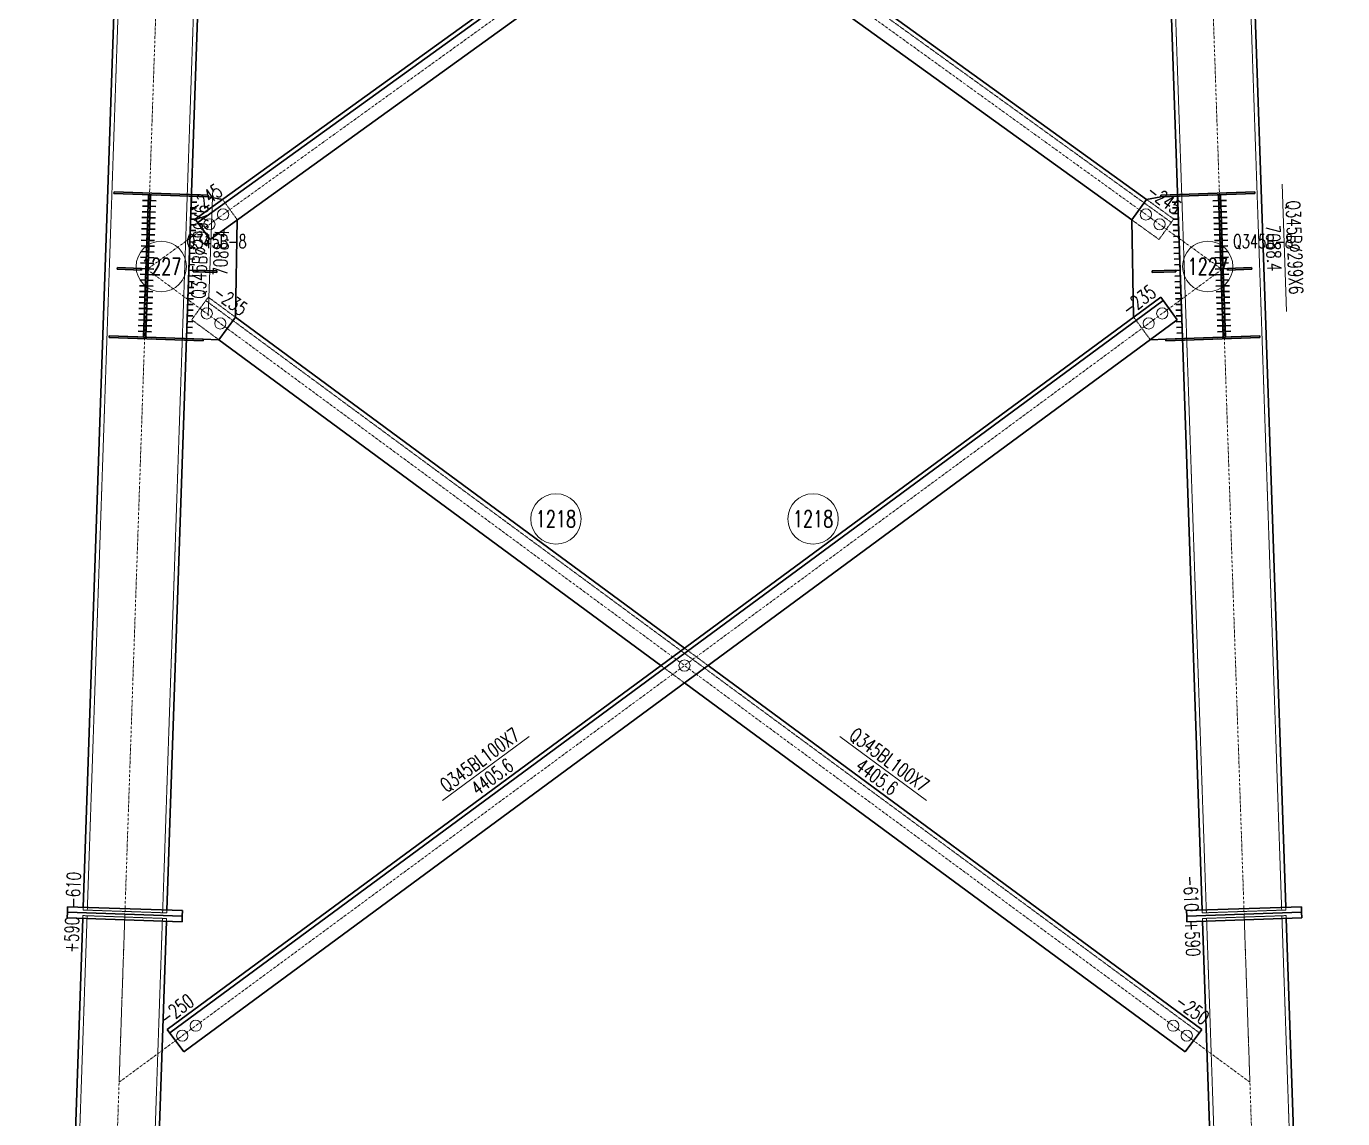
# Model space of a CAD drawing. Extents: x 4047 to 43290, y -150151 to -101862.
# Drawn here: x 38516 to 43215, y -144979 to -141079 of the extents above; entities that cross this region are included whole.
import ezdxf
from ezdxf.enums import TextEntityAlignment as Align

# ---------------------------------------------------------------- set-up
doc = ezdxf.new("R2010")
doc.units = 0
doc.header["$MEASUREMENT"] = 0
doc.linetypes.add('Dash', pattern=[2.75, 2, -0.75])
doc.linetypes.add('DashDot', pattern=[15.6, 9, -3, 0.6, -3])
doc.layers.get('0').update_dxf_attribs({"linetype": 'CONTINUOUS', "lineweight": 25})
doc.styles.get("Standard").update_dxf_attribs({"font": 'simplex.shx', "width": 0.7, "height": 3, "bigfont": 'gbhzfs.shx'})

# ---------------------------------------------------------------- blocks, each defined once
blk = doc.blocks.new('M20X45S')
at = {"color": 3, "linetype": 'Continuous', "lineweight": 13}
blk.add_circle((0, 0), 1, dxfattribs=at)

msp = doc.modelspace()

# ---------------------------------------------------------------- linework, layer by layer
at = {"color": 1, "linetype": 'Dash', "lineweight": 20}
for p, q in [((38976.6849, -137149.91758), (38733.74291, -144234.10798)), ((42754.10386, -137149.91758), (42997.04584, -144234.10798)), ((39245.52686, -137159.13712), (39002.58487, -144243.32753)), ((42485.2619, -137159.13712), (42728.20388, -144243.32753)), ((39243.48962, -139355.30354), (42602.88582, -141778.97737)), ((39105.30132, -141685.77244), (39165.05478, -141687.82159)), ((39216.44292, -141696.60289), (39269.10055, -141769.59038)), ((42514.34584, -141696.60289), (42611.6621, -141766.81279)), ((42625.48744, -141685.77244), (42565.74518, -141687.82121)), ((42559.00446, -141839.80028), (42461.6882, -141769.59038)), ((42611.6621, -141766.81279), (42559.00446, -141839.80028)), ((39111.21961, -141949.29051), (39111.01397, -141955.28698)), ((39111.01397, -141955.28698), (39195.98548, -141958.20095)), ((39196.19112, -141952.20448), (39111.21961, -141949.29051)), ((39195.98548, -141958.20095), (39196.19112, -141952.20448)), ((42534.59764, -141952.20448), (42619.56914, -141949.29051)), ((42534.80328, -141958.20095), (42534.59764, -141952.20448)), ((42619.77478, -141955.28698), (42534.80328, -141958.20095)), ((42619.56914, -141949.29051), (42619.77478, -141955.28698)), ((39106.26605, -142126.33059), (39165.59831, -142045.83411)), ((39156.69847, -142057.90858), (42703.05674, -144671.85495)), ((39165.59831, -142045.83411), (39262.1955, -142117.03388)), ((39202.86324, -142197.53035), (39106.26605, -142126.33059)), ((42468.59325, -142117.03388), (42527.92552, -142197.53035)), ((39147.64, -142195.63655), (39087.88654, -142193.58739)), ((42583.15996, -142195.63617), (42642.90221, -142193.58739)), ((40865.39438, -143298.71817), (40949.66556, -143360.8327)), ((40865.39438, -143422.94722), (40781.1232, -143360.8327)), ((38718.75173, -144233.59388), (38719.09446, -144223.59976)), ((39017.57606, -144243.84163), (38718.75173, -144233.59388)), ((39017.9188, -144233.8475), (39017.57606, -144243.84163)), ((42713.21269, -144243.84163), (42712.86996, -144233.8475)), ((43012.03703, -144233.59388), (42713.21269, -144243.84163)), ((43011.6943, -144223.59976), (43012.03703, -144233.59388)), ((38733.05745, -144254.09623), (38531.24791, -150138.86417)), ((38717.72352, -144263.57626), (38718.06626, -144253.58213)), ((38718.06626, -144253.58213), (39016.89059, -144263.82988)), ((39001.89941, -144263.31578), (38800.24795, -150143.47395)), ((39016.89059, -144263.82988), (39016.54786, -144273.824)), ((42713.89816, -144263.82988), (43012.7225, -144253.58213)), ((42714.2409, -144273.824), (42713.89816, -144263.82988)), ((42728.88935, -144263.31578), (42930.5408, -150143.47395)), ((42997.73131, -144254.09623), (43199.54085, -150138.86417)), ((43012.7225, -144253.58213), (43013.06523, -144263.57626))]:
    msp.add_line(p, q, dxfattribs=at)
at = {"color": 2, "linetype": 'DashDot', "lineweight": 15}
for p, q in [((39111.10588, -137154.52735), (38847.25712, -144848.35938)), ((42619.68288, -137154.52735), (42883.53163, -144848.35938)), ((42691.37526, -139245.06319), (38946.76732, -141946.65232)), ((39039.4135, -139245.06319), (42784.02144, -141946.65232)), ((42784.02329, -141946.65153), (38847.25712, -144848.35938)), ((38946.76547, -141946.65153), (42883.53163, -144848.35938)), ((38867.47843, -144258.70601), (38665.39438, -150151.47865)), ((42863.31033, -144258.70601), (43065.39438, -150151.47865))]:
    msp.add_line(p, q, dxfattribs=at)
at = {"color": 7, "linetype": 'Continuous', "lineweight": 30}
for p, q in [((42487.29914, -139355.30354), (39127.90293, -141778.97737)), ((38951.01919, -141700.81804), (38931.03096, -141700.13258)), ((38951.71579, -141680.50544), (38931.72755, -141679.81998)), ((38959.01449, -141701.09223), (38979.00272, -141701.7777)), ((38959.71108, -141680.77963), (38979.69932, -141681.4651)), ((39104.60473, -141706.08503), (39124.59298, -141706.7705)), ((39105.30132, -141685.77244), (39125.28957, -141686.4579)), ((42625.48744, -141685.77244), (42605.49919, -141686.4579)), ((42626.18403, -141706.08503), (42606.19578, -141706.7705)), ((42771.07768, -141680.77963), (42751.08944, -141681.4651)), ((42771.77427, -141701.09223), (42751.78603, -141701.7777)), ((42779.07297, -141680.50544), (42799.06121, -141679.81998)), ((42779.76956, -141700.81804), (42799.7578, -141700.13258)), ((38949.62601, -141741.44324), (38929.63778, -141740.75777)), ((38950.3226, -141721.13064), (38930.33437, -141720.44517)), ((38957.62131, -141741.71743), (38977.60954, -141742.40289)), ((38958.3179, -141721.40483), (38978.30613, -141722.0903)), ((39103.21154, -141746.71023), (39123.19979, -141747.3957)), ((39103.90813, -141726.39763), (39123.89638, -141727.0831)), ((42626.88062, -141726.39763), (42606.89237, -141727.0831)), ((42627.57721, -141746.71023), (42607.58896, -141747.3957)), ((42772.47086, -141721.40483), (42752.48262, -141722.0903)), ((42773.16745, -141741.71743), (42753.17921, -141742.40289)), ((42780.46615, -141721.13064), (42800.45439, -141720.44517)), ((42781.16274, -141741.44324), (42801.15098, -141740.75777)), ((38947.53624, -141802.38103), (38927.548, -141801.69557)), ((38948.23283, -141782.06844), (38928.24459, -141781.38297)), ((38948.92942, -141761.75584), (38928.94119, -141761.07037)), ((38955.53153, -141802.65522), (38975.51977, -141803.34069)), ((38956.22812, -141782.34262), (38976.21636, -141783.02809)), ((38956.92472, -141762.03002), (38976.91295, -141762.71549)), ((39101.81836, -141787.33543), (39121.80661, -141788.0209)), ((39102.51495, -141767.02283), (39122.5032, -141767.7083)), ((42628.2738, -141767.02283), (42608.28555, -141767.7083)), ((42628.9704, -141787.33543), (42608.98215, -141788.0209)), ((42773.86404, -141762.03002), (42753.8758, -141762.71549)), ((42774.56063, -141782.34262), (42754.5724, -141783.02809)), ((42775.25722, -141802.65522), (42755.26899, -141803.34069)), ((42781.85934, -141761.75584), (42801.84757, -141761.07037)), ((42782.55593, -141782.06844), (42802.54416, -141781.38297)), ((42783.25252, -141802.38103), (42803.24075, -141801.69557)), ((38946.14306, -141843.00623), (38926.15482, -141842.32076)), ((38946.83965, -141822.69363), (38926.85141, -141822.00816)), ((38954.13835, -141843.28042), (38974.12659, -141843.96588)), ((38954.83494, -141822.96782), (38974.82318, -141823.65329)), ((39099.72859, -141848.27322), (39119.71684, -141848.95869)), ((39100.42518, -141827.96062), (39120.41343, -141828.64609)), ((39101.12177, -141807.64803), (39121.11002, -141808.33349)), ((42629.66699, -141807.64803), (42609.67874, -141808.33349)), ((42630.36358, -141827.96062), (42610.37533, -141828.64609)), ((42631.06017, -141848.27322), (42611.07192, -141848.95869)), ((42775.95381, -141822.96782), (42755.96558, -141823.65329)), ((42776.6504, -141843.28042), (42756.66217, -141843.96588)), ((42783.94911, -141822.69363), (42803.93734, -141822.00816)), ((42784.6457, -141843.00623), (42804.63394, -141842.32076)), ((38944.74988, -141883.63143), (38924.76164, -141882.94596)), ((38945.44647, -141863.31883), (38925.45823, -141862.63336)), ((38952.74517, -141883.90561), (38972.73341, -141884.59108)), ((38953.44176, -141863.59302), (38973.43, -141864.27848)), ((39098.33541, -141888.89842), (39118.32366, -141889.58389)), ((39099.032, -141868.58582), (39119.02025, -141869.27129)), ((42631.75676, -141868.58582), (42611.76851, -141869.27129)), ((42632.45335, -141888.89842), (42612.4651, -141889.58389)), ((42777.347, -141863.59302), (42757.35876, -141864.27848)), ((42778.04359, -141883.90561), (42758.05535, -141884.59108)), ((42785.34229, -141863.31883), (42805.33053, -141862.63336)), ((42786.03888, -141883.63143), (42806.02712, -141882.94596)), ((38942.6601, -141944.56922), (38922.67187, -141943.88375)), ((38943.35669, -141924.25662), (38923.36846, -141923.57116)), ((38944.05328, -141903.94403), (38924.06505, -141903.25856)), ((38950.6554, -141944.84341), (38970.64363, -141945.52888)), ((38951.35199, -141924.53081), (38971.34022, -141925.21628)), ((38952.04858, -141904.21821), (38972.03682, -141904.90368)), ((39096.94222, -141929.52362), (39116.93047, -141930.20908)), ((39097.63882, -141909.21102), (39117.62707, -141909.89648)), ((42633.14994, -141909.21102), (42613.16169, -141909.89648)), ((42633.84653, -141929.52362), (42613.85828, -141930.20908)), ((42778.74018, -141904.21821), (42758.75194, -141904.90368)), ((42779.43677, -141924.53081), (42759.44853, -141925.21628)), ((42780.13336, -141944.84341), (42760.14512, -141945.52888)), ((42786.73547, -141903.94403), (42806.72371, -141903.25856)), ((42787.43206, -141924.25662), (42807.4203, -141923.57116)), ((42788.12865, -141944.56922), (42808.11689, -141943.88375)), ((38941.26692, -141985.19442), (38921.27868, -141984.50895)), ((38941.96351, -141964.88182), (38921.97528, -141964.19635)), ((38949.26222, -141985.46861), (38969.25045, -141986.15407)), ((38949.95881, -141965.15601), (38969.94704, -141965.84147)), ((39094.85245, -141990.46141), (39114.8407, -141991.14688)), ((39095.54904, -141970.14881), (39115.53729, -141970.83428)), ((39096.24563, -141949.83621), (39116.23388, -141950.52168)), ((42634.54312, -141949.83621), (42614.55487, -141950.52168)), ((42635.23971, -141970.14881), (42615.25146, -141970.83428)), ((42635.9363, -141990.46141), (42615.94805, -141991.14688)), ((42780.82995, -141965.15601), (42760.84171, -141965.84147)), ((42781.52654, -141985.46861), (42761.53831, -141986.15407)), ((42788.82524, -141964.88182), (42808.81348, -141964.19635)), ((42789.52184, -141985.19442), (42809.51007, -141984.50895)), ((38939.87374, -142025.81961), (38919.8855, -142025.13415)), ((38940.57033, -142005.50702), (38920.58209, -142004.82155)), ((38947.86903, -142026.0938), (38967.85727, -142026.77927)), ((38948.56562, -142005.7812), (38968.55386, -142006.46667)), ((39093.45927, -142031.08661), (39113.44752, -142031.77207)), ((39094.15586, -142010.77401), (39114.14411, -142011.45948)), ((42636.6329, -142010.77401), (42616.64465, -142011.45948)), ((42637.32949, -142031.08661), (42617.34124, -142031.77207)), ((42782.22313, -142005.7812), (42762.2349, -142006.46667)), ((42782.91972, -142026.0938), (42762.93149, -142026.77927)), ((42790.21843, -142005.50702), (42810.20666, -142004.82155)), ((42790.91502, -142025.81961), (42810.90325, -142025.13415)), ((38937.78397, -142086.75741), (38917.79573, -142086.07194)), ((38938.48056, -142066.44481), (38918.49232, -142065.75934)), ((38939.17715, -142046.13221), (38919.18891, -142045.44675)), ((38946.47585, -142066.719), (38966.46409, -142067.40447)), ((38947.17244, -142046.4064), (38967.16068, -142047.09187)), ((42574.09028, -142057.90858), (39027.73202, -144671.85495)), ((39092.06609, -142071.7118), (39112.05434, -142072.39727)), ((39092.76268, -142051.3992), (39112.75093, -142052.08467)), ((42638.02608, -142051.3992), (42618.03783, -142052.08467)), ((42638.72267, -142071.7118), (42618.73442, -142072.39727)), ((42783.61631, -142046.4064), (42763.62808, -142047.09187)), ((42784.31291, -142066.719), (42764.32467, -142067.40447)), ((42791.61161, -142046.13221), (42811.59984, -142045.44675)), ((42792.3082, -142066.44481), (42812.29644, -142065.75934)), ((42793.00479, -142086.75741), (42812.99303, -142086.07194)), ((38936.39078, -142127.38261), (38916.40255, -142126.69714)), ((38937.08738, -142107.07001), (38917.09914, -142106.38454)), ((38944.38608, -142127.65679), (38964.37431, -142128.34226)), ((38945.08267, -142107.34419), (38965.07091, -142108.02966)), ((38945.77926, -142087.0316), (38965.7675, -142087.71706)), ((39089.97632, -142132.6496), (39109.96457, -142133.33507)), ((39090.67291, -142112.337), (39110.66116, -142113.02247)), ((39091.3695, -142092.0244), (39111.35775, -142092.70987)), ((42639.41926, -142092.0244), (42619.43101, -142092.70987)), ((42640.11585, -142112.337), (42620.1276, -142113.02247)), ((42640.81244, -142132.6496), (42620.82419, -142133.33507)), ((42785.0095, -142087.0316), (42765.02126, -142087.71706)), ((42785.70609, -142107.34419), (42765.71785, -142108.02966)), ((42786.40268, -142127.65679), (42766.41444, -142128.34226)), ((42793.70138, -142107.07001), (42813.68962, -142106.38454)), ((42794.39797, -142127.38261), (42814.38621, -142126.69714)), ((38934.9976, -142168.0078), (38915.00937, -142167.32233)), ((38935.69419, -142147.6952), (38915.70596, -142147.00974)), ((38942.9929, -142168.28199), (38962.98113, -142168.96746)), ((38943.68949, -142147.96939), (38963.67772, -142148.65486)), ((39088.58313, -142173.27479), (39108.57138, -142173.96026)), ((39089.27972, -142152.9622), (39109.26797, -142153.64766)), ((42641.50903, -142152.9622), (42621.52078, -142153.64766)), ((42642.20562, -142173.27479), (42622.21737, -142173.96026)), ((42787.09927, -142147.96939), (42767.11103, -142148.65486)), ((42787.79586, -142168.28199), (42767.80762, -142168.96746)), ((42795.09456, -142147.6952), (42815.0828, -142147.00974)), ((42795.79115, -142168.0078), (42815.77939, -142167.32233)), ((38934.30101, -142188.3204), (38914.31278, -142187.63493)), ((38942.29631, -142188.59459), (38962.28454, -142189.28006)), ((39087.88654, -142193.58739), (39107.87479, -142194.27286)), ((42642.90221, -142193.58739), (42622.91396, -142194.27286)), ((42788.49245, -142188.59459), (42768.50421, -142189.28006)), ((42796.48775, -142188.3204), (42816.47598, -142187.63493))]:
    msp.add_line(p, q, dxfattribs=at)
at = {"color": 7, "linetype": 'Continuous', "lineweight": 13}
for p, q in [((39181.30986, -141657.64899), (39165.71546, -142112.38167)), ((42998.21511, -141642.26024), (43013.8095, -142096.99292)), ((40311.40811, -143613.87806), (40001.49669, -143842.30728)), ((41419.38064, -143613.87806), (41729.29207, -143842.30728))]:
    msp.add_line(p, q, dxfattribs=at)
at = {"color": 7, "linetype": 'Continuous', "lineweight": 30}
for points in [[(38719.09446, -144223.59976), (38961.35098, -137159.39761)], [(39260.17531, -137169.64535), (39017.9188, -144233.8475)], [(42712.86996, -144233.8475), (42470.61345, -137169.64535)], [(42769.43778, -137159.39761), (43011.6943, -144223.59976)], [(42478.52286, -139343.13896), (39119.12666, -141766.81279)], [(39171.7843, -141839.80028), (42531.1805, -139416.12644)], [(40942.3063, -140562.43744), (42514.34584, -141696.60289)], [(42461.6882, -141769.59038), (40865.39438, -140617.92641)], [(38828.84224, -141676.29168), (38829.04788, -141670.2952)], [(39165.05478, -141687.82159), (38828.84224, -141676.29168)], [(38829.04788, -141670.2952), (39165.26042, -141681.82512)], [(38951.71579, -141680.50544), (38934.30101, -142188.3204)], [(38942.29631, -142188.59459), (38959.71108, -141680.77963)], [(38959.71108, -141680.77963), (38951.71579, -141680.50544)], [(39087.88654, -142193.58739), (39105.30132, -141685.77244)], [(39165.26042, -141681.82512), (39165.05478, -141687.82159)], [(39165.05478, -141687.82159), (39165.26607, -141687.82884)], [(39165.26607, -141687.82884), (39216.44292, -141696.60289)], [(42514.34584, -141696.60289), (42461.6882, -141769.59038)], [(42565.52269, -141687.82884), (42514.34584, -141696.60289)], [(42565.74518, -141687.82121), (42565.52269, -141687.82884)], [(42565.53954, -141681.82473), (42901.54507, -141670.30192)], [(42565.74518, -141687.82121), (42565.53954, -141681.82473)], [(42901.75071, -141676.29839), (42565.74518, -141687.82121)], [(42642.90221, -142193.58739), (42625.48744, -141685.77244)], [(42771.07768, -141680.77963), (42779.07297, -141680.50544)], [(42788.49245, -142188.59459), (42771.07768, -141680.77963)], [(42779.07297, -141680.50544), (42796.48775, -142188.3204)], [(42901.54507, -141670.30192), (42901.75071, -141676.29839)], [(39119.12666, -141766.81279), (39171.7843, -141839.80028)], [(39269.10055, -141769.59038), (39262.1955, -142117.03388)], [(42461.6882, -141769.59038), (42468.59325, -142117.03388)], [(38841.09521, -141940.02698), (38840.88957, -141946.02346)], [(38927.75098, -141942.99872), (38841.09521, -141940.02698)], [(38927.54534, -141948.99519), (38927.75098, -141942.99872)], [(42889.69354, -141940.02698), (42803.03777, -141942.99872)], [(42803.03777, -141942.99872), (42803.24341, -141948.99519)], [(42889.89918, -141946.02346), (42889.69354, -141940.02698)], [(38840.88957, -141946.02346), (38927.54534, -141948.99519)], [(39111.21961, -141949.29051), (39111.01397, -141955.28698)], [(39111.01397, -141955.28698), (39195.98548, -141958.20095)], [(39196.19112, -141952.20448), (39111.21961, -141949.29051)], [(39195.98548, -141958.20095), (39196.19112, -141952.20448)], [(42534.59764, -141952.20448), (42619.56914, -141949.29051)], [(42534.80328, -141958.20095), (42534.59764, -141952.20448)], [(42619.77478, -141955.28698), (42534.80328, -141958.20095)], [(42619.56914, -141949.29051), (42619.77478, -141955.28698)], [(42803.24341, -141948.99519), (42889.89918, -141946.02346)], [(42565.19044, -142045.83411), (39018.83218, -144659.78048)], [(42624.52271, -142126.33059), (42565.19044, -142045.83411)], [(39078.16444, -144740.27695), (42624.52271, -142126.33059)], [(39262.1955, -142117.03388), (39202.86324, -142197.53035)], [(39262.1955, -142117.03388), (40865.39438, -143298.71817)], [(38811.22182, -142190.10311), (38811.42746, -142184.10663)], [(39147.43436, -142201.63303), (38811.22182, -142190.10311)], [(38811.42746, -142184.10663), (39147.64, -142195.63655)], [(38934.30101, -142188.3204), (38942.29631, -142188.59459)], [(39147.64, -142195.63655), (39147.43436, -142201.63303)], [(39202.86324, -142197.53035), (39147.64, -142195.63655)], [(40781.1232, -143360.8327), (39202.86324, -142197.53035)], [(42527.92552, -142197.53035), (42583.15996, -142195.63617)], [(42583.15996, -142195.63617), (42919.16548, -142184.11335)], [(42583.3656, -142201.63264), (42583.15996, -142195.63617)], [(42919.37112, -142190.10982), (42583.3656, -142201.63264)], [(42796.48775, -142188.3204), (42788.49245, -142188.59459)], [(42919.16548, -142184.11335), (42919.37112, -142190.10982)], [(40949.66556, -143360.8327), (42711.95658, -144659.78048)], [(42652.62432, -144740.27695), (40865.39438, -143422.94722)], [(38662.9416, -144241.68583), (38662.25613, -144261.67408)], [(38663.62707, -144221.69759), (38662.9416, -144241.68583)], [(39072.70072, -144255.73793), (38662.9416, -144241.68583)], [(38662.9416, -144241.68583), (39072.70072, -144255.73793)], [(39073.38619, -144235.74968), (38663.62707, -144221.69759)], [(39072.70072, -144255.73793), (39073.38619, -144235.74968)], [(43067.16169, -144221.69759), (42657.40257, -144235.74968)], [(42657.40257, -144235.74968), (42658.08804, -144255.73793)], [(43067.84716, -144241.68583), (42658.08804, -144255.73793)], [(42658.08804, -144255.73793), (43067.84716, -144241.68583)], [(43067.84716, -144241.68583), (43067.16169, -144221.69759)], [(43068.53263, -144261.67408), (43067.84716, -144241.68583)], [(38516.081, -150143.47395), (38717.72352, -144263.57626)], [(38662.25613, -144261.67408), (39072.01525, -144275.72618)], [(39016.54786, -144273.824), (38815.25677, -150143.47395)], [(39072.01525, -144275.72618), (39072.70072, -144255.73793)], [(42658.08804, -144255.73793), (42658.7735, -144275.72618)], [(42658.7735, -144275.72618), (43068.53263, -144261.67408)], [(42915.53198, -150143.47395), (42714.2409, -144273.824)], [(43013.06523, -144263.57626), (43214.70775, -150143.47395)], [(39018.83218, -144659.78048), (39078.16444, -144740.27695)], [(42711.95658, -144659.78048), (42652.62432, -144740.27695)]]:
    msp.add_lwpolyline(points, dxfattribs=at)
at = {"color": 7, "linetype": 'Continuous', "lineweight": 13}
for centre in [(38997.65209, -141936.28685), (42733.13666, -141936.28685), (40406.45668, -142837.45806), (41324.33208, -142837.45806)]:
    msp.add_circle(centre, 90, dxfattribs=at)

# ---------------------------------------------------------------- block references
at = {"color": 3, "linetype": 'Continuous', "lineweight": 13, "xscale": 20, "yscale": 20, "zscale": 20}
for p in [(39218.44257, -141750.64918), (42512.34618, -141750.64918), (39169.78425, -141785.75427), (42561.00451, -141785.75427), (39160.08257, -142103.8831), (42570.70618, -142103.8831), (39208.38044, -142139.48244), (42522.40832, -142139.48244), (40865.39207, -143360.8344), (39072.64724, -144682.22904), (39120.94511, -144646.6297), (42609.84365, -144646.6297), (42658.14152, -144682.22904)]:
    msp.add_blockref('M20X45S', p, dxfattribs=at)

# ---------------------------------------------------------------- texts
at = {"color": 7, "linetype": 'Continuous', "lineweight": 13, "width": 0.7}
for s, rotation, p in [('-245', 35.8089844, (39153.95403, -141695.4454)), ('-245', 324.1910156, (42576.83473, -141695.4454)), ('Q345B%%C299X6', 271.96410552, (43043.49028, -141868.34133)), ('Q345B%%C299X6', 88.03589448, (39136.03469, -141883.73008)), ('7088.4', 271.96410552, (42968.53434, -141870.91183)), ('7088.4', 88.03589448, (39210.99063, -141886.30058)), ('-235', 323.60685056, (39244.19544, -142057.18052)), ('-235', 36.39314944, (42486.59331, -142057.18052)), ('Q345BL100X7', 36.39314944, (40134.2028, -143697.90649)), ('Q345BL100X7', 323.60685056, (41596.58595, -143697.90649)), ('4405.6', 36.39314944, (40178.702, -143758.27885)), ('4405.6', 323.60685056, (41552.08676, -143758.27885)), ('-610', 88.03589448, (38683.6729, -144162.34976)), ('-610', 271.96410552, (42673.33559, -144175.16801)), ('+590', 88.03589448, (38678.18915, -144322.25576)), ('+590', 271.96410552, (42678.81933, -144335.07401)), ('-250', 36.39314944, (39052.93011, -144588.06172)), ('-250', 323.60685056, (42677.85865, -144588.06172))]:
    msp.add_text(s, height=50, rotation=rotation, dxfattribs=at).set_placement(p, align=Align.MIDDLE_CENTER)
for p in [(39087.65209, -141846.28685), (42823.13666, -141846.28685)]:
    msp.add_text('Q345B-8', height=48, dxfattribs=at).set_placement(p, align=Align.MIDDLE_LEFT)
for s, p in [('1227', (38997.65209, -141936.28685)), ('1227', (42733.13666, -141936.28685)), ('1218', (40406.45668, -142837.45806)), ('1218', (41324.33208, -142837.45806))]:
    msp.add_text(s, height=60, dxfattribs=at).set_placement(p, align=Align.MIDDLE_CENTER)

doc.saveas('drawing.dxf')
